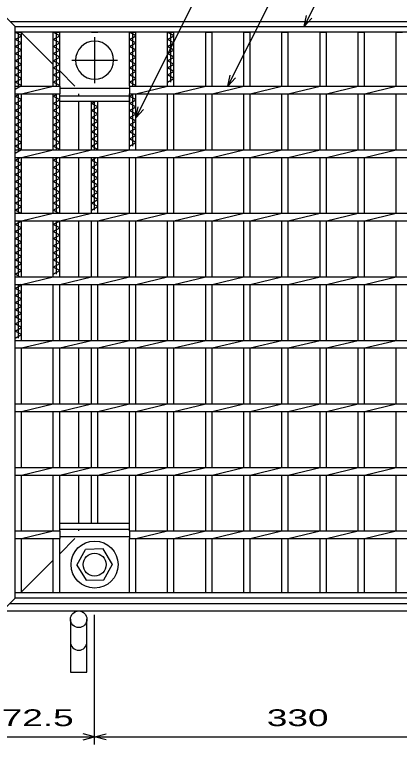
# Model space of a CAD drawing. Units: millimetres, scale not verified. Extents: x -1092 to 1039, y -770 to 632.
# Drawn here: x -738 to -436, y -251 to 323 of the extents above; entities that cross this region are included whole.
import ezdxf
from ezdxf.enums import TextEntityAlignment as Align

# ---------------------------------------------------------------- set-up
doc = ezdxf.new("R2010")
doc.units = ezdxf.units.MM
doc.header["$LTSCALE"] = 6
doc.linetypes.add('CHAIN', pattern=[18.5, 12, -1.5, 3.5, -1.5])
doc.linetypes.add('DASHED', pattern=[7.5, 6, -1.5])
for name, color, linetype, lineweight in [('16', 3, 'Continuous', 25), ('19', 6, 'Continuous', 25), ('22', 4, 'Continuous', 25)]:
    doc.layers.add(name, color=color, linetype=linetype, lineweight=lineweight)
doc.styles.add('ベクトル', font='')
doc.styles.get('ベクトル').set_extended_font_data('ベクトル')

msp = doc.modelspace()

# ---------------------------------------------------------------- linework, layer by layer
at = {"layer": '16'}
for p, q in [((-738, 314), (-283, 314)), ((-738, 309.5), (-738, 314)), ((-283, 309.5), (-738, 309.5)), ((-738, -131.5), (-738, 309.5)), ((-738, 309.5), (-733, 309.5)), ((-733, 306.7), (-738, 309.5)), ((-738, 303.9), (-733, 306.7)), ((-735.5, 267), (-735.5, 309.5)), ((-733, 267), (-733, 309.5)), ((-708, 267), (-708, 309.5)), ((-708, 309.5), (-703, 309.5)), ((-703, 306.7), (-708, 309.5)), ((-708, 303.9), (-703, 306.7)), ((-705.5, 267), (-705.5, 309.5)), ((-703, 267), (-703, 309.5)), ((-678, 309.5), (-673, 309.5)), ((-648, 267), (-648, 309.5)), ((-648, 309.5), (-643, 309.5)), ((-643, 306.7), (-648, 309.5)), ((-648, 303.9), (-643, 306.7)), ((-645.5, 267), (-645.5, 309.5)), ((-643, 267), (-643, 309.5)), ((-618, 267), (-618, 309.5)), ((-618, 309.5), (-613, 309.5)), ((-613, 306.7), (-618, 309.5)), ((-618, 303.9), (-613, 306.7)), ((-615.5, 270.3), (-615.5, 309.5)), ((-613, 267), (-613, 309.5)), ((-588, 267), (-588, 309.5)), ((-588, 309.5), (-583, 309.5)), ((-583, 267), (-583, 309.5)), ((-558, 267), (-558, 309.5)), ((-558, 309.5), (-553, 309.5)), ((-553, 267), (-553, 309.5)), ((-528, 267), (-528, 309.5)), ((-528, 309.5), (-523, 309.5)), ((-523, 267), (-523, 309.5)), ((-498, 267), (-498, 309.5)), ((-498, 309.5), (-493, 309.5)), ((-493, 267), (-493, 309.5)), ((-468, 267), (-468, 309.5)), ((-468, 309.5), (-463, 309.5)), ((-463, 267), (-463, 309.5)), ((-438, 267), (-438, 309.5)), ((-438, 309.5), (-433, 309.5)), ((-733, 301.1), (-738, 303.9)), ((-738, 298.3), (-733, 301.1)), ((-703, 301.1), (-708, 303.9)), ((-708, 298.3), (-703, 301.1)), ((-643, 301.1), (-648, 303.9)), ((-648, 298.3), (-643, 301.1)), ((-613, 301.1), (-618, 303.9)), ((-618, 298.3), (-613, 301.1)), ((-733, 295.5), (-738, 298.3)), ((-738, 292.7), (-733, 295.5)), ((-703, 295.5), (-708, 298.3)), ((-708, 292.7), (-703, 295.5)), ((-643, 295.5), (-648, 298.3)), ((-648, 292.7), (-643, 295.5)), ((-613, 295.5), (-618, 298.3)), ((-618, 292.7), (-613, 295.5)), ((-733, 289.9), (-738, 292.7)), ((-738, 287.1), (-733, 289.9)), ((-703, 289.9), (-708, 292.7)), ((-708, 287.1), (-703, 289.9)), ((-643, 289.9), (-648, 292.7)), ((-648, 287.1), (-643, 289.9)), ((-613, 289.9), (-618, 292.7)), ((-618, 287.1), (-613, 289.9)), ((-733, 284.3), (-738, 287.1)), ((-738, 281.5), (-733, 284.3)), ((-733, 278.7), (-738, 281.5)), ((-703, 284.3), (-708, 287.1)), ((-708, 281.5), (-703, 284.3)), ((-703, 278.7), (-708, 281.5)), ((-643, 284.3), (-648, 287.1)), ((-648, 281.5), (-643, 284.3)), ((-643, 278.7), (-648, 281.5)), ((-613, 284.3), (-618, 287.1)), ((-618, 281.5), (-613, 284.3)), ((-613, 278.7), (-618, 281.5)), ((-738, 275.9), (-733, 278.7)), ((-733, 273.1), (-738, 275.9)), ((-708, 275.9), (-703, 278.7)), ((-703, 273.1), (-708, 275.9)), ((-648, 275.9), (-643, 278.7)), ((-643, 273.1), (-648, 275.9)), ((-618, 275.9), (-613, 278.7)), ((-613, 273.1), (-618, 275.9)), ((-738, 270.3), (-733, 273.1)), ((-733, 267.5), (-738, 270.3)), ((-708, 270.3), (-703, 273.1)), ((-703, 267.5), (-708, 270.3)), ((-648, 270.3), (-643, 273.1)), ((-643, 267.5), (-648, 270.3)), ((-618, 270.3), (-613, 273.1)), ((-738, 264.7), (-733, 267.5)), ((-738, 267), (-703, 267)), ((-738, 261), (-738, 267)), ((-733, 261), (-708, 267)), ((-703.893, 267), (-703, 267.5)), ((-703, 267), (-703, 261)), ((-703, 265.5), (-648, 265.5)), ((-648, 267), (-373, 267)), ((-648, 267), (-648, 261)), ((-643.893, 267), (-643, 267.5)), ((-643, 261), (-618, 267)), ((-613, 261), (-588, 267)), ((-583, 261), (-558, 267)), ((-553, 261), (-528, 267)), ((-523, 261), (-498, 267)), ((-493, 261), (-468, 267)), ((-463, 261), (-438, 267)), ((-738, 261), (-703, 261)), ((-738, 259.1), (-734.607, 261)), ((-733, 256.3), (-738, 259.1)), ((-735.5, 217), (-735.5, 261)), ((-733, 217), (-733, 261)), ((-708, 217), (-708, 261)), ((-708, 259.1), (-704.607, 261)), ((-703, 256.3), (-708, 259.1)), ((-705.5, 217), (-705.5, 261)), ((-703, 217), (-703, 261)), ((-703, 259.5), (-648, 259.5)), ((-703, 255), (-703, 259.5)), ((-648, 261), (-373, 261)), ((-648, 217), (-648, 261)), ((-648, 259.1), (-644.607, 261)), ((-648, 259.5), (-648, 255)), ((-643, 256.3), (-648, 259.1)), ((-645.5, 219.9), (-645.5, 261)), ((-643, 217), (-643, 261)), ((-618, 217), (-618, 261)), ((-613, 217), (-613, 261)), ((-588, 217), (-588, 261)), ((-583, 217), (-583, 261)), ((-558, 217), (-558, 261)), ((-553, 217), (-553, 261)), ((-528, 217), (-528, 261)), ((-523, 217), (-523, 261)), ((-498, 217), (-498, 261)), ((-493, 217), (-493, 261)), ((-468, 217), (-468, 261)), ((-463, 217), (-463, 261)), ((-438, 217), (-438, 261)), ((-738, 253.5), (-733, 256.3)), ((-733, 250.7), (-738, 253.5)), ((-708, 253.5), (-703, 256.3)), ((-703, 250.7), (-708, 253.5)), ((-648, 255), (-703, 255)), ((-678, 217), (-678, 255)), ((-678, 253.5), (-675.321, 255)), ((-673, 250.7), (-678, 253.5)), ((-675.5, 217), (-675.5, 255)), ((-673, 217), (-673, 255)), ((-648, 253.5), (-643, 256.3)), ((-643, 250.7), (-648, 253.5)), ((-738, 247.9), (-733, 250.7)), ((-733, 245.1), (-738, 247.9)), ((-708, 247.9), (-703, 250.7)), ((-703, 245.1), (-708, 247.9)), ((-678, 247.9), (-673, 250.7)), ((-673, 245.1), (-678, 247.9)), ((-648, 247.9), (-643, 250.7)), ((-643, 245.1), (-648, 247.9)), ((-738, 242.3), (-733, 245.1)), ((-733, 239.5), (-738, 242.3)), ((-708, 242.3), (-703, 245.1)), ((-703, 239.5), (-708, 242.3)), ((-678, 242.3), (-673, 245.1)), ((-673, 239.5), (-678, 242.3)), ((-648, 242.3), (-643, 245.1)), ((-643, 239.5), (-648, 242.3)), ((-738, 236.7), (-733, 239.5)), ((-733, 233.9), (-738, 236.7)), ((-708, 236.7), (-703, 239.5)), ((-703, 233.9), (-708, 236.7)), ((-678, 236.7), (-673, 239.5)), ((-673, 233.9), (-678, 236.7)), ((-648, 236.7), (-643, 239.5)), ((-643, 233.9), (-648, 236.7)), ((-738, 231.1), (-733, 233.9)), ((-733, 228.3), (-738, 231.1)), ((-708, 231.1), (-703, 233.9)), ((-703, 228.3), (-708, 231.1)), ((-678, 231.1), (-673, 233.9)), ((-673, 228.3), (-678, 231.1)), ((-648, 231.1), (-643, 233.9)), ((-643, 228.3), (-648, 231.1)), ((-738, 225.5), (-733, 228.3)), ((-733, 222.7), (-738, 225.5)), ((-708, 225.5), (-703, 228.3)), ((-703, 222.7), (-708, 225.5)), ((-678, 225.5), (-673, 228.3)), ((-673, 222.7), (-678, 225.5)), ((-648, 225.5), (-643, 228.3)), ((-643, 222.7), (-648, 225.5)), ((-738, 219.9), (-733, 222.7)), ((-733, 217.1), (-738, 219.9)), ((-708, 219.9), (-703, 222.7)), ((-703, 217.1), (-708, 219.9)), ((-678, 219.9), (-673, 222.7)), ((-673, 217.1), (-678, 219.9)), ((-648, 219.9), (-643, 222.7)), ((-738, 214.3), (-733, 217.1)), ((-738, 217), (-283, 217)), ((-738, 211), (-738, 217)), ((-733, 211), (-708, 217)), ((-703.179, 217), (-703, 217.1)), ((-703, 211), (-678, 217)), ((-673.179, 217), (-673, 217.1)), ((-673, 211), (-648, 217)), ((-643, 211), (-618, 217)), ((-613, 211), (-588, 217)), ((-583, 211), (-558, 217)), ((-553, 211), (-528, 217)), ((-523, 211), (-498, 217)), ((-493, 211), (-468, 217)), ((-463, 211), (-438, 217)), ((-738, 211), (-283, 211)), ((-738, 208.7), (-733.893, 211)), ((-733, 205.9), (-738, 208.7)), ((-735.5, 167), (-735.5, 211)), ((-733, 167), (-733, 211)), ((-708, 167), (-708, 211)), ((-708, 208.7), (-703.893, 211)), ((-703, 205.9), (-708, 208.7)), ((-705.5, 167), (-705.5, 211)), ((-703, 167), (-703, 211)), ((-678, 167), (-678, 211)), ((-678, 208.7), (-673.893, 211)), ((-673, 205.9), (-678, 208.7)), ((-675.5, 169.5), (-675.5, 211)), ((-673, 167), (-673, 211)), ((-648, 167), (-648, 211)), ((-643, 167), (-643, 211)), ((-618, 167), (-618, 211)), ((-613, 167), (-613, 211)), ((-588, 167), (-588, 211)), ((-583, 167), (-583, 211)), ((-558, 167), (-558, 211)), ((-553, 167), (-553, 211)), ((-528, 167), (-528, 211)), ((-523, 167), (-523, 211)), ((-498, 167), (-498, 211)), ((-493, 167), (-493, 211)), ((-468, 167), (-468, 211)), ((-463, 167), (-463, 211)), ((-438, 167), (-438, 211)), ((-738, 203.1), (-733, 205.9)), ((-733, 200.3), (-738, 203.1)), ((-708, 203.1), (-703, 205.9)), ((-703, 200.3), (-708, 203.1)), ((-678, 203.1), (-673, 205.9)), ((-673, 200.3), (-678, 203.1)), ((-738, 197.5), (-733, 200.3)), ((-733, 194.7), (-738, 197.5)), ((-708, 197.5), (-703, 200.3)), ((-703, 194.7), (-708, 197.5)), ((-678, 197.5), (-673, 200.3)), ((-673, 194.7), (-678, 197.5)), ((-738, 191.9), (-733, 194.7)), ((-733, 189.1), (-738, 191.9)), ((-708, 191.9), (-703, 194.7)), ((-703, 189.1), (-708, 191.9)), ((-678, 191.9), (-673, 194.7)), ((-673, 189.1), (-678, 191.9)), ((-738, 186.3), (-733, 189.1)), ((-733, 183.5), (-738, 186.3)), ((-708, 186.3), (-703, 189.1)), ((-703, 183.5), (-708, 186.3)), ((-678, 186.3), (-673, 189.1)), ((-673, 183.5), (-678, 186.3)), ((-738, 180.7), (-733, 183.5)), ((-733, 177.9), (-738, 180.7)), ((-708, 180.7), (-703, 183.5)), ((-703, 177.9), (-708, 180.7)), ((-678, 180.7), (-673, 183.5)), ((-673, 177.9), (-678, 180.7)), ((-738, 175.1), (-733, 177.9)), ((-733, 172.3), (-738, 175.1)), ((-708, 175.1), (-703, 177.9)), ((-703, 172.3), (-708, 175.1)), ((-678, 175.1), (-673, 177.9)), ((-673, 172.3), (-678, 175.1)), ((-738, 169.5), (-733, 172.3)), ((-733.536, 167), (-738, 169.5)), ((-738, 167), (-283, 167)), ((-738, 161), (-738, 167)), ((-733, 161), (-708, 167)), ((-708, 169.5), (-703, 172.3)), ((-703.536, 167), (-708, 169.5)), ((-703, 161), (-678, 167)), ((-678, 169.5), (-673, 172.3)), ((-673, 161), (-648, 167)), ((-643, 161), (-618, 167)), ((-613, 161), (-588, 167)), ((-583, 161), (-558, 167)), ((-553, 161), (-528, 167)), ((-523, 161), (-498, 167)), ((-493, 161), (-468, 167)), ((-463, 161), (-438, 167)), ((-738, 161), (-283, 161)), ((-738, 158.3), (-733.179, 161)), ((-735.5, 117), (-735.5, 161)), ((-733, 117), (-733, 161)), ((-708, 117), (-708, 161)), ((-708, 158.3), (-703.179, 161)), ((-705.5, 119.1), (-705.5, 161)), ((-703, 117), (-703, 161)), ((-678, 117), (-678, 161)), ((-673, 117), (-673, 161)), ((-648, 117), (-648, 161)), ((-643, 117), (-643, 161)), ((-618, 117), (-618, 161)), ((-613, 117), (-613, 161)), ((-588, 117), (-588, 161)), ((-583, 117), (-583, 161)), ((-558, 117), (-558, 161)), ((-553, 117), (-553, 161)), ((-528, 117), (-528, 161)), ((-523, 117), (-523, 161)), ((-498, 117), (-498, 161)), ((-493, 117), (-493, 161)), ((-468, 117), (-468, 161)), ((-463, 117), (-463, 161)), ((-438, 117), (-438, 161)), ((-733, 155.5), (-738, 158.3)), ((-738, 152.7), (-733, 155.5)), ((-703, 155.5), (-708, 158.3)), ((-708, 152.7), (-703, 155.5)), ((-733, 149.9), (-738, 152.7)), ((-738, 147.1), (-733, 149.9)), ((-703, 149.9), (-708, 152.7)), ((-708, 147.1), (-703, 149.9)), ((-733, 144.3), (-738, 147.1)), ((-738, 141.5), (-733, 144.3)), ((-703, 144.3), (-708, 147.1)), ((-708, 141.5), (-703, 144.3)), ((-733, 138.7), (-738, 141.5)), ((-738, 135.9), (-733, 138.7)), ((-703, 138.7), (-708, 141.5)), ((-708, 135.9), (-703, 138.7)), ((-733, 133.1), (-738, 135.9)), ((-738, 130.3), (-733, 133.1)), ((-703, 133.1), (-708, 135.9)), ((-708, 130.3), (-703, 133.1)), ((-733, 127.5), (-738, 130.3)), ((-738, 124.7), (-733, 127.5)), ((-703, 127.5), (-708, 130.3)), ((-708, 124.7), (-703, 127.5)), ((-733, 121.9), (-738, 124.7)), ((-738, 119.1), (-733, 121.9)), ((-703, 121.9), (-708, 124.7)), ((-708, 119.1), (-703, 121.9)), ((-734.25, 117), (-738, 119.1)), ((-738, 117), (-283, 117)), ((-738, 111), (-738, 117)), ((-733, 111), (-708, 117)), ((-703, 111), (-678, 117)), ((-673, 111), (-648, 117)), ((-643, 111), (-618, 117)), ((-613, 111), (-588, 117)), ((-583, 111), (-558, 117)), ((-553, 111), (-528, 117)), ((-523, 111), (-498, 117)), ((-493, 111), (-468, 117)), ((-463, 111), (-438, 117)), ((-738, 111), (-283, 111)), ((-738, 107.9), (-733, 110.7)), ((-735.5, 68.7), (-735.5, 111)), ((-733, 110.7), (-733.536, 111)), ((-733, 67), (-733, 111)), ((-708, 67), (-708, 111)), ((-703, 67), (-703, 111)), ((-678, 67), (-678, 111)), ((-673, 67), (-673, 111)), ((-648, 67), (-648, 111)), ((-643, 67), (-643, 111)), ((-618, 67), (-618, 111)), ((-613, 67), (-613, 111)), ((-588, 67), (-588, 111)), ((-583, 67), (-583, 111)), ((-558, 67), (-558, 111)), ((-553, 67), (-553, 111)), ((-528, 67), (-528, 111)), ((-523, 67), (-523, 111)), ((-498, 67), (-498, 111)), ((-493, 67), (-493, 111)), ((-468, 67), (-468, 111)), ((-463, 67), (-463, 111)), ((-438, 67), (-438, 111)), ((-733, 105.1), (-738, 107.9)), ((-738, 102.3), (-733, 105.1)), ((-733, 99.5), (-738, 102.3)), ((-738, 96.7), (-733, 99.5)), ((-733, 93.9), (-738, 96.7)), ((-738, 91.1), (-733, 93.9)), ((-733, 88.3), (-738, 91.1)), ((-738, 85.5), (-733, 88.3)), ((-733, 82.7), (-738, 85.5)), ((-738, 79.9), (-733, 82.7)), ((-733, 77.1), (-738, 79.9)), ((-738, 74.3), (-733, 77.1)), ((-733, 71.5), (-738, 74.3)), ((-738, 68.7), (-733, 71.5)), ((-738, 67), (-283, 67)), ((-738, 61), (-738, 67)), ((-733, 61), (-708, 67)), ((-703, 61), (-678, 67)), ((-673, 61), (-648, 67)), ((-643, 61), (-618, 67)), ((-613, 61), (-588, 67)), ((-583, 61), (-558, 67)), ((-553, 61), (-528, 67)), ((-523, 61), (-498, 67)), ((-493, 61), (-468, 67)), ((-463, 61), (-438, 67)), ((-738, 61), (-283, 61)), ((-733, 17), (-733, 61)), ((-708, 17), (-708, 61)), ((-703, 17), (-703, 61)), ((-678, 17), (-678, 61)), ((-673, 17), (-673, 61)), ((-648, 17), (-648, 61)), ((-643, 17), (-643, 61)), ((-618, 17), (-618, 61)), ((-613, 17), (-613, 61)), ((-588, 17), (-588, 61)), ((-583, 17), (-583, 61)), ((-558, 17), (-558, 61)), ((-553, 17), (-553, 61)), ((-528, 17), (-528, 61)), ((-523, 17), (-523, 61)), ((-498, 17), (-498, 61)), ((-493, 17), (-493, 61)), ((-468, 17), (-468, 61)), ((-463, 17), (-463, 61)), ((-438, 17), (-438, 61)), ((-738, 17), (-283, 17)), ((-738, 11), (-738, 17)), ((-733, 11), (-708, 17)), ((-703, 11), (-678, 17)), ((-673, 11), (-648, 17)), ((-643, 11), (-618, 17)), ((-613, 11), (-588, 17)), ((-583, 11), (-558, 17)), ((-553, 11), (-528, 17)), ((-523, 11), (-498, 17)), ((-493, 11), (-468, 17)), ((-463, 11), (-438, 17)), ((-738, 11), (-283, 11)), ((-733, -33), (-733, 11)), ((-708, -33), (-708, 11)), ((-703, -33), (-703, 11)), ((-678, -33), (-678, 11)), ((-673, -33), (-673, 11)), ((-648, -33), (-648, 11)), ((-643, -33), (-643, 11)), ((-618, -33), (-618, 11)), ((-613, -33), (-613, 11)), ((-588, -33), (-588, 11)), ((-583, -33), (-583, 11)), ((-558, -33), (-558, 11)), ((-553, -33), (-553, 11)), ((-528, -33), (-528, 11)), ((-523, -33), (-523, 11)), ((-498, -33), (-498, 11)), ((-493, -33), (-493, 11)), ((-468, -33), (-468, 11)), ((-463, -33), (-463, 11)), ((-438, -33), (-438, 11)), ((-738, -33), (-283, -33)), ((-738, -39), (-738, -33)), ((-733, -39), (-708, -33)), ((-703, -39), (-678, -33)), ((-673, -39), (-648, -33)), ((-643, -39), (-618, -33)), ((-613, -39), (-588, -33)), ((-583, -39), (-558, -33)), ((-553, -39), (-528, -33)), ((-523, -39), (-498, -33)), ((-493, -39), (-468, -33)), ((-463, -39), (-438, -33)), ((-738, -39), (-283, -39)), ((-733, -83), (-733, -39)), ((-708, -83), (-708, -39)), ((-703, -83), (-703, -39)), ((-678, -77), (-678, -39)), ((-673, -77), (-673, -39)), ((-648, -83), (-648, -39)), ((-643, -83), (-643, -39)), ((-618, -83), (-618, -39)), ((-613, -83), (-613, -39)), ((-588, -83), (-588, -39)), ((-583, -83), (-583, -39)), ((-558, -83), (-558, -39)), ((-553, -83), (-553, -39)), ((-528, -83), (-528, -39)), ((-523, -83), (-523, -39)), ((-498, -83), (-498, -39)), ((-493, -83), (-493, -39)), ((-468, -83), (-468, -39)), ((-463, -83), (-463, -39)), ((-438, -83), (-438, -39)), ((-703, -77), (-648, -77)), ((-703, -81.5), (-703, -77)), ((-648, -81.5), (-648, -77)), ((-738, -83), (-703, -83)), ((-738, -89), (-738, -83)), ((-733, -89), (-708, -83)), ((-703, -81.5), (-648, -81.5)), ((-703, -83), (-703, -89)), ((-648, -83), (-373, -83)), ((-648, -83), (-648, -89)), ((-643, -89), (-618, -83)), ((-613, -89), (-588, -83)), ((-583, -89), (-558, -83)), ((-553, -89), (-528, -83)), ((-523, -89), (-498, -83)), ((-493, -89), (-468, -83)), ((-463, -89), (-438, -83)), ((-738, -89), (-703, -89)), ((-733, -131.5), (-733, -89)), ((-708, -131.5), (-708, -89)), ((-703, -87.5), (-648, -87.5)), ((-703, -131.5), (-703, -89)), ((-648, -89), (-373, -89)), ((-648, -131.5), (-648, -89)), ((-643, -131.5), (-643, -89)), ((-618, -131.5), (-618, -89)), ((-613, -131.5), (-613, -89)), ((-588, -131.5), (-588, -89)), ((-583, -131.5), (-583, -89)), ((-558, -131.5), (-558, -89)), ((-553, -131.5), (-553, -89)), ((-528, -131.5), (-528, -89)), ((-523, -131.5), (-523, -89)), ((-498, -131.5), (-498, -89)), ((-493, -131.5), (-493, -89)), ((-468, -131.5), (-468, -89)), ((-463, -131.5), (-463, -89)), ((-438, -131.5), (-438, -89)), ((-689.496, -109.842), (-682.794, -97.55)), ((-668.798, -97.208), (-682.794, -97.55)), ((-661.5, -109.5), (-668.798, -97.208)), ((-689.496, -109.842), (-682.202, -121.792)), ((-668.206, -121.45), (-661.504, -109.158)), ((-682.202, -121.792), (-668.206, -121.45)), ((-738, -131.5), (-283, -131.5)), ((-738, -136), (-738, -131.5)), ((-738, -131.5), (-733, -131.5)), ((-708, -131.5), (-703, -131.5)), ((-678, -131.5), (-673, -131.5)), ((-648, -131.5), (-643, -131.5)), ((-618, -131.5), (-613, -131.5)), ((-588, -131.5), (-583, -131.5)), ((-558, -131.5), (-553, -131.5)), ((-528, -131.5), (-523, -131.5)), ((-498, -131.5), (-493, -131.5)), ((-468, -131.5), (-463, -131.5)), ((-438, -131.5), (-433, -131.5)), ((-283, -136), (-738, -136))]:
    msp.add_line(p, q, dxfattribs=at)
at = {"layer": '16', "linetype": 'CHAIN'}
for p, q in [((-675.5, 305.5), (-675.5, 269.5)), ((-693.5, 287.5), (-657.5, 287.5))]:
    msp.add_line(p, q, dxfattribs=at)
at = {"layer": '16'}
for radius in [18.5, 9]:
    msp.add_circle((-675.5, -109.5), radius, dxfattribs=at)
for start, end in [(90, 270), (270, 90)]:
    msp.add_arc((-675.5, 287.5), 15, start, end, dxfattribs=at)
at = {"layer": '19', "linetype": 'DASHED'}
for p, q in [((-738, 314), (-748, 324)), ((-708, 284), (-733, 309)), ((-691, 267), (-703, 279)), ((-688, 259.5), (-688, 261)), ((-688, -83), (-688, -81.5)), ((-703, -101), (-691, -89)), ((-733, -131), (-708, -106)), ((-748, -146), (-738, -136))]:
    msp.add_line(p, q, dxfattribs=at)
at = {"layer": '19'}
for p, q in [((-742, 318), (-279, 318)), ((-688, 217), (-688, 255)), ((-688, 167), (-688, 211)), ((-688, 117), (-688, 161)), ((-688, 67), (-688, 111)), ((-688, 17), (-688, 61)), ((-688, -33), (-688, 11)), ((-688, -77), (-688, -39)), ((-742, -140), (-279, -140)), ((-748, -146), (-273, -146)), ((-694.5, -152.5), (-694.5, -194.12)), ((-681.5, -194.12), (-681.5, -152.5)), ((-694.5, -194.12), (-681.5, -194.12))]:
    msp.add_line(p, q, dxfattribs=at)
msp.add_circle((-688, -152.5), 6.5, dxfattribs=at)
msp.add_arc((-688, -170.34), 6.5, 180, 0, dxfattribs=at)
at = {"layer": '22'}
for p, q in [((-643, 242), (-520.75, 486.5)), ((-570.5, 267), (-474.25, 459.5)), ((-510.5, 314), (-452.75, 429.5)), ((-510.5, 314), (-508.7, 322.76)), ((-510.5, 314), (-504.5, 320.6)), ((-570.5, 267), (-568.7, 275.76)), ((-570.5, 267), (-564.5, 273.6)), ((-643, 242), (-641.2, 250.76)), ((-643, 242), (-637, 248.6)), ((-675.5, -251), (-675.5, -149)), ((-748, -245), (-675.5, -245)), ((-675.5, -245), (-684.5, -242.6)), ((-684.5, -247.4), (-675.5, -245)), ((-675.5, -245), (-666.5, -242.6)), ((-666.5, -247.4), (-675.5, -245)), ((-675.5, -245), (-345.5, -245))]:
    msp.add_line(p, q, dxfattribs=at)

# ---------------------------------------------------------------- texts
at = {"layer": '22', "color": 2, "style": 'ベクトル', "width": 1.65}
for s, p in [(' 72.5 ', (-756.75, -230)), (' 330 ', (-548, -230))]:
    msp.add_text(s, height=13.2, dxfattribs=at).set_placement(p, align=Align.MIDDLE_LEFT)

doc.saveas('drawing.dxf')
